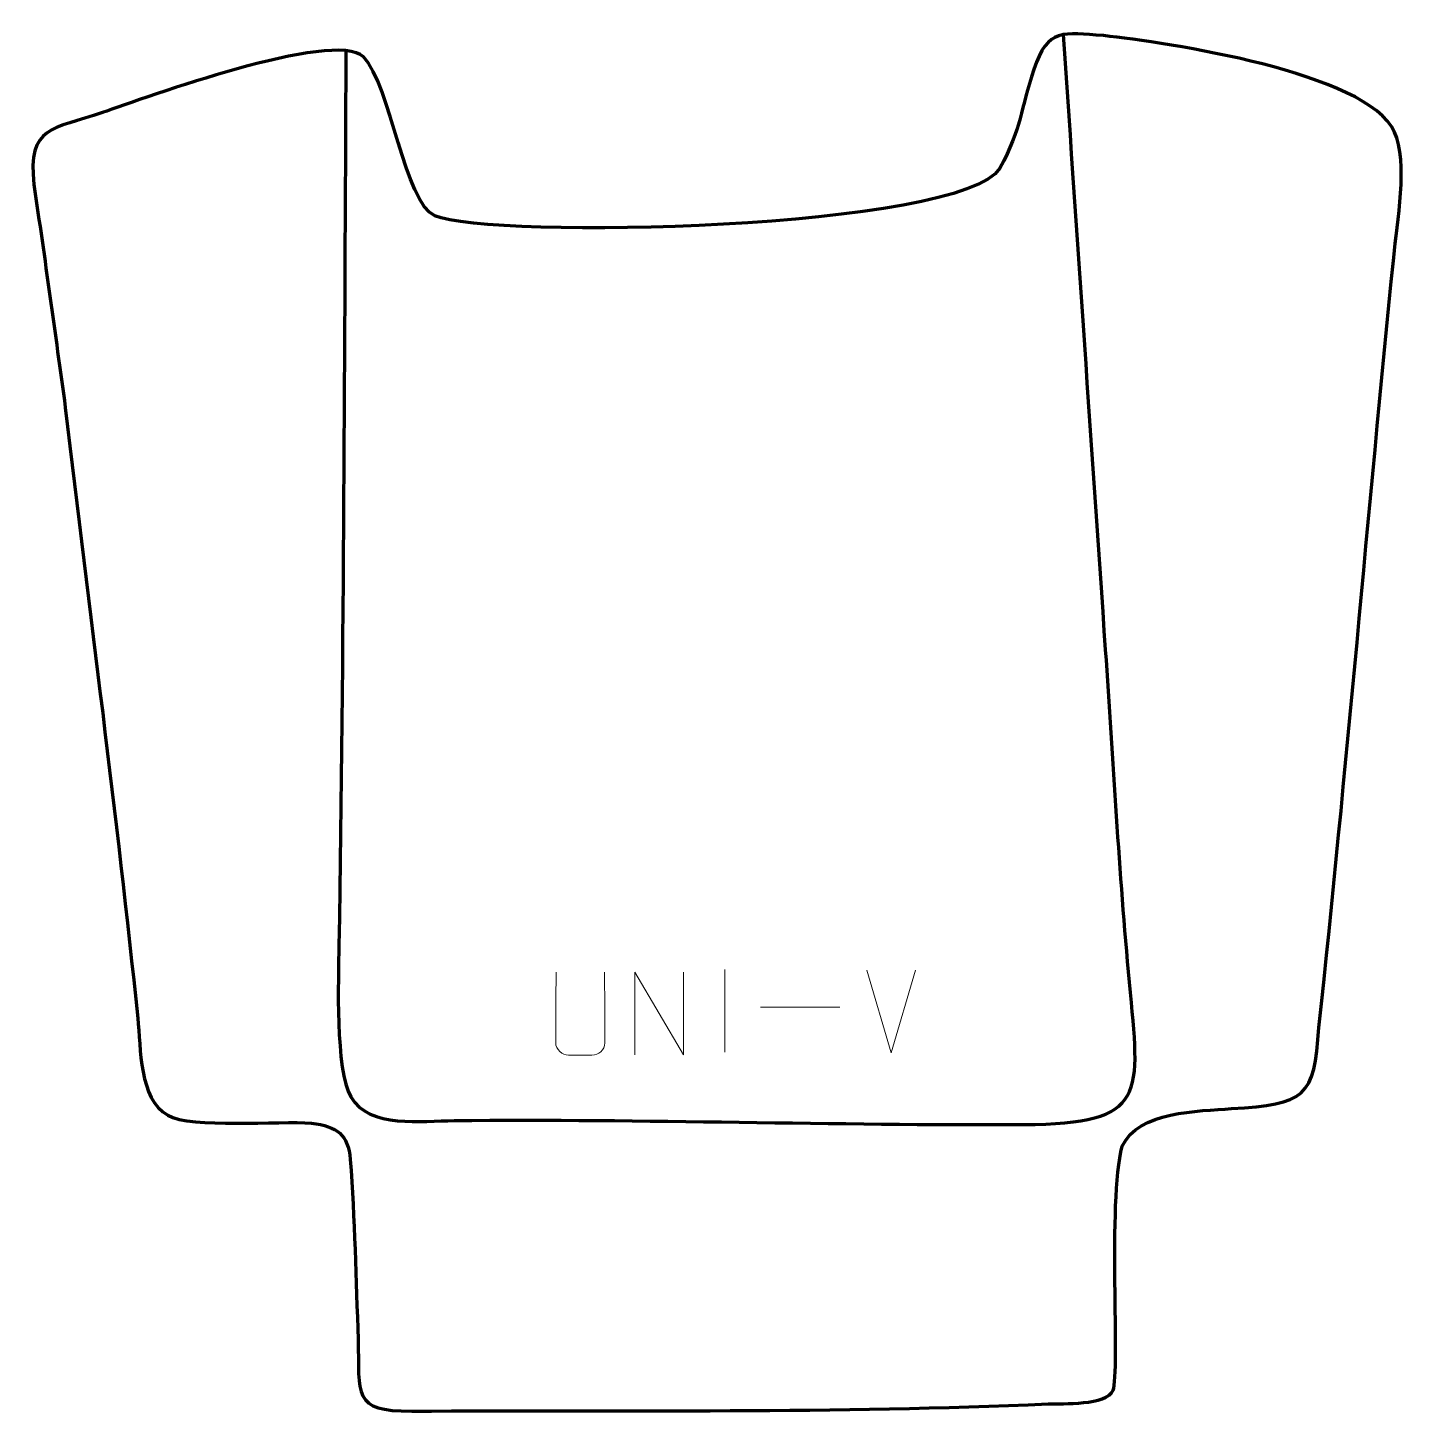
# Model space of a CAD drawing. Header units: millimetres. Extents: x -616 to -199, y 190 to 609.
import ezdxf

# ---------------------------------------------------------------- set-up
doc = ezdxf.new("R2010")
doc.units = ezdxf.units.MM
doc.header["$MEASUREMENT"] = 0
doc.layers.add('layer 2', color=7, linetype='Continuous')
doc.layers.add('layer 3', color=7, linetype='Continuous')

msp = doc.modelspace()

# ---------------------------------------------------------------- linework, layer by layer
at = {"layer": 'layer 2', "color": 142, "lineweight": 158}
msp.add_open_spline([(-519.4875, 601.5925), (-519.9692, 511.599), (-520.1544, 421.5891), (-521.5983, 331.607), (-521.5983, 331.607), (-521.7568, 321.7338), (-522.7565, 293.8914), (-518.0251, 285.8625), (-518.0251, 285.8625), (-512.3972, 276.3124), (-496.5585, 278.6617), (-486.8584, 278.7573), (-486.8584, 278.7573), (-429.4485, 279.3227), (-372.1831, 277.2621), (-314.9002, 277.5603), (-314.9002, 277.5603), (-277.2924, 277.7561), (-279.8548, 286.32), (-283.0524, 320.5296), (-283.0524, 320.5296), (-286.1406, 353.569), (-287.9684, 387.6062), (-290.2481, 420.7942), (-290.2481, 420.7942), (-294.4647, 482.178), (-298.6551, 543.5635), (-302.8696, 604.9474), (-302.8696, 604.9474), (-302.8696, 604.9474), (-302.9724, 606.4446), (-302.9724, 606.4446)], degree=3, knots=[0, 0, 0, 0, 0.11111111, 0.11111111, 0.11111111, 0.11111111, 0.22222222, 0.22222222, 0.22222222, 0.22222222, 0.33333333, 0.33333333, 0.33333333, 0.33333333, 0.44444444, 0.44444444, 0.44444444, 0.44444444, 0.55555556, 0.55555556, 0.55555556, 0.55555556, 0.66666667, 0.66666667, 0.66666667, 0.66666667, 0.77777778, 0.77777778, 0.77777778, 0.77777778, 1, 1, 1, 1], dxfattribs=at)
at = {"layer": 'layer 2', "color": 250, "lineweight": 9}
for points, knots in [([(-441.4378, 323.4886), (-441.4382, 317.9491), (-441.3424, 307.7473), (-441.342, 302.2069), (-441.342, 302.2069), (-441.4818, 299.9674), (-443.159, 298.5412), (-445.3067, 298.5307), (-445.3067, 298.5307), (-447.6386, 298.5311), (-449.9705, 298.5311), (-452.302, 298.5307), (-452.302, 298.5307), (-454.227, 298.4292), (-456.1991, 300.2457), (-456.1879, 302.1902), (-456.1879, 302.1902), (-456.1876, 307.7521), (-456.0922, 317.9275), (-456.0926, 323.4886)], [0, 0, 0, 0, 0.16666667, 0.16666667, 0.16666667, 0.16666667, 0.33333333, 0.33333333, 0.33333333, 0.33333333, 0.5, 0.5, 0.5, 0.5, 0.66666667, 0.66666667, 0.66666667, 0.66666667, 1, 1, 1, 1]), ([(-432.3268, 298.5349), (-432.3268, 298.5349), (-432.3268, 323.4884), (-432.3268, 323.4884), (-432.3268, 323.4884), (-432.3268, 323.4884), (-417.672, 298.5349), (-417.672, 298.5349), (-417.672, 298.5349), (-417.672, 298.5349), (-417.672, 323.4884), (-417.672, 323.4884)], [0, 0, 0, 0, 0.25, 0.25, 0.25, 0.25, 0.5, 0.5, 0.5, 0.5, 1, 1, 1, 1])]:
    msp.add_open_spline(points, degree=3, knots=knots, dxfattribs=at)
for points in [[(-405.1778, 324.3653), (-405.1778, 324.3653), (-405.1778, 299.3912), (-405.1778, 299.3912)], [(-354.9798, 299.1981), (-354.9798, 299.1981), (-362.3016, 324.1517), (-362.3016, 324.1517)], [(-347.6579, 324.1517), (-347.6579, 324.1517), (-354.9797, 299.1981), (-354.9797, 299.1981)], [(-394.4084, 312.9619), (-394.4084, 312.9619), (-370.4304, 312.9619), (-370.4304, 312.9619)]]:
    msp.add_open_spline(points, degree=3, dxfattribs=at)
at = {"layer": 'layer 3', "color": 242, "lineweight": 158}
msp.add_open_spline([(-604.1728, 493.8876), (-607.2638, 516.4302), (-610.3021, 538.6644), (-613.6654, 561.1822), (-613.6654, 561.1822), (-615.5151, 579.0061), (-608.0025, 577.7705), (-592.9724, 582.9038), (-592.9724, 582.9038), (-580.3563, 587.2889), (-523.3103, 608.1419), (-514.1514, 599.7391), (-514.1514, 599.7391), (-505.8871, 590.914), (-501.7793, 555.7037), (-492.6359, 551.7445), (-492.6359, 551.7445), (-476.103, 544.5856), (-333.7774, 547.3493), (-322.1514, 566.1735), (-322.1514, 566.1735), (-315.6226, 578.3681), (-315.896, 583.8502), (-311.9387, 595.8681), (-311.9387, 595.8681), (-307.7736, 608.5168), (-302.9215, 607.0426), (-290.8868, 606.123), (-290.8868, 606.123), (-271.9672, 604.0817), (-211.2895, 595.0936), (-203.0537, 577.0436), (-203.0537, 577.0436), (-198.9216, 567.9874), (-202.272, 549.5082), (-203.3104, 539.2263), (-203.3104, 539.2263), (-211.1319, 461.7826), (-217.5202, 384.2659), (-225.8977, 306.8492), (-225.8977, 306.8492), (-227.2131, 285.4986), (-230.0908, 283.8057), (-252.2454, 282.3424), (-252.2454, 282.3424), (-262.1786, 281.6233), (-280.4874, 281.5779), (-285.2297, 271.0014), (-285.2297, 271.0014), (-289.6769, 253.9096), (-285.7438, 202.9271), (-288.0112, 197.3506), (-288.0112, 197.3506), (-289.8985, 192.7092), (-303.3278, 193.4248), (-307.6154, 193.2348), (-307.6154, 193.2348), (-371.1835, 190.4175), (-435.9085, 191.4062), (-499.5972, 191.0741), (-499.5972, 191.0741), (-517.8619, 190.9738), (-515.3223, 196.1675), (-515.8407, 212.6836), (-515.8407, 212.6836), (-516.402, 230.5677), (-516.8525, 249.2195), (-518.1784, 266.9998), (-518.1784, 266.9998), (-518.7433, 274.5752), (-522.2449, 276.9137), (-529.8452, 278.0112), (-529.8452, 278.0112), (-539.5731, 278.6837), (-566.324, 276.3265), (-573.2551, 280.3306), (-573.2551, 280.3306), (-582.0037, 285.3847), (-581.3531, 300.453), (-582.3123, 309.6822), (-582.3123, 309.6822), (-588.6872, 371.016), (-596.8762, 432.5985), (-604.1728, 493.8876)], degree=3, knots=[0, 0, 0, 0, 0.04545455, 0.04545455, 0.04545455, 0.04545455, 0.09090909, 0.09090909, 0.09090909, 0.09090909, 0.13636364, 0.13636364, 0.13636364, 0.13636364, 0.18181818, 0.18181818, 0.18181818, 0.18181818, 0.22727273, 0.22727273, 0.22727273, 0.22727273, 0.27272727, 0.27272727, 0.27272727, 0.27272727, 0.31818182, 0.31818182, 0.31818182, 0.31818182, 0.36363636, 0.36363636, 0.36363636, 0.36363636, 0.40909091, 0.40909091, 0.40909091, 0.40909091, 0.45454545, 0.45454545, 0.45454545, 0.45454545, 0.5, 0.5, 0.5, 0.5, 0.54545455, 0.54545455, 0.54545455, 0.54545455, 0.59090909, 0.59090909, 0.59090909, 0.59090909, 0.63636364, 0.63636364, 0.63636364, 0.63636364, 0.68181818, 0.68181818, 0.68181818, 0.68181818, 0.72727273, 0.72727273, 0.72727273, 0.72727273, 0.77272727, 0.77272727, 0.77272727, 0.77272727, 0.81818182, 0.81818182, 0.81818182, 0.81818182, 0.86363636, 0.86363636, 0.86363636, 0.86363636, 0.90909091, 0.90909091, 0.90909091, 0.90909091, 1, 1, 1, 1], dxfattribs=at)

doc.saveas('drawing.dxf')
